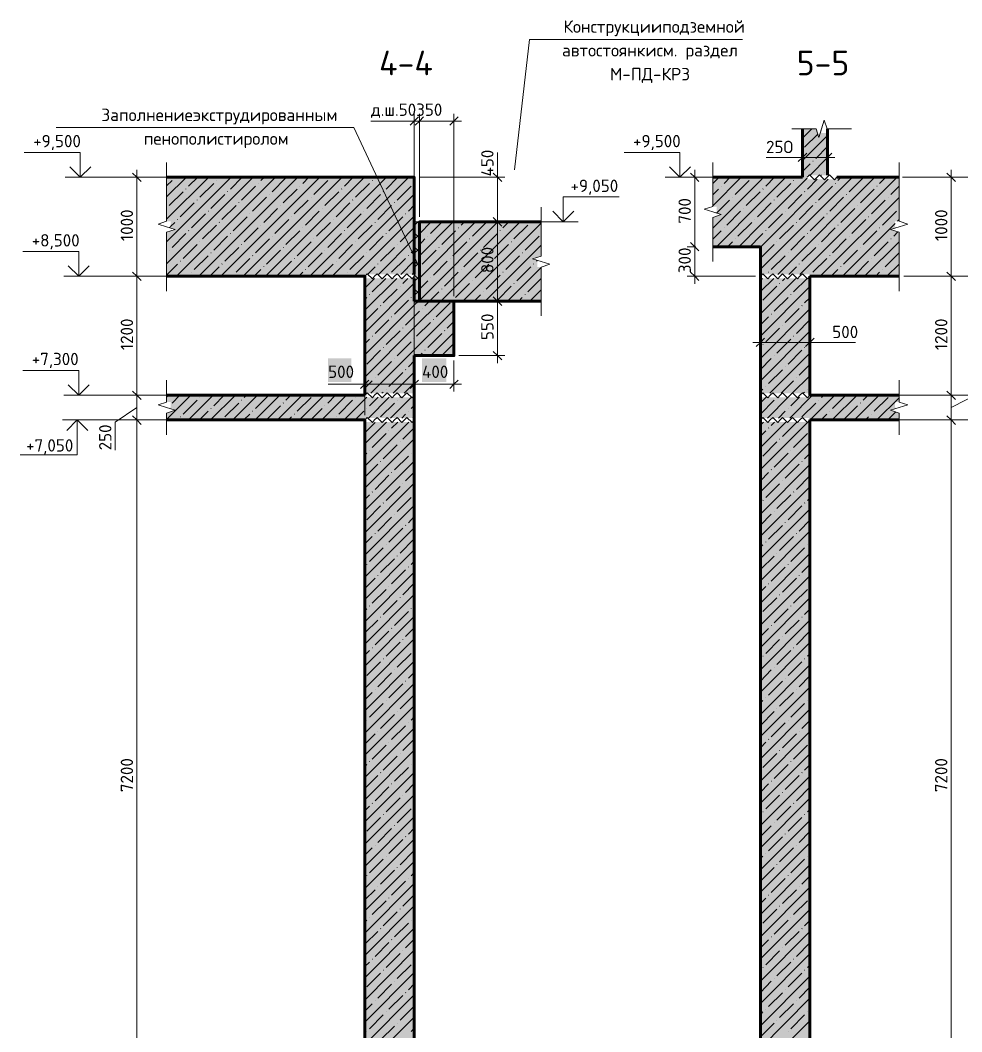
# Model space of a CAD drawing. Header units: millimetres. Extents: x -7003 to 53088, y -45042 to 39047.
# Drawn here: x 12833 to 31836, y -25568 to -5151 of the extents above; entities that cross this region are included whole.
import ezdxf

# ---------------------------------------------------------------- set-up
doc = ezdxf.new("R2010")
doc.units = ezdxf.units.MM
doc.styles.add('PDF ISOCPEUR', font='isocpeur.ttf')

msp = doc.modelspace()

# ---------------------------------------------------------------- hatches: boundary and pattern name
at = {"true_color": 0xffffff, "transparency": 33554559}
for points in [[(29119, -7345), (29119, -7425), (29005, -7425), (29005, -7358), (29001, -7358), (28980, -7421), (28975, -7438), (28950, -7514), (28950, -7502), (28946, -7502), (28946, -7489), (28942, -7489), (28942, -7476), (28937, -7476), (28937, -7463), (28933, -7463), (28933, -7451), (28929, -7451), (28929, -7438), (28925, -7438), (28925, -7421), (28920, -7421), (28920, -7408), (28916, -7408), (28916, -7396), (28912, -7396), (28912, -7383), (28908, -7383), (28908, -7370), (28904, -7370), (28904, -7358), (28899, -7358), (28899, -7345), (28620, -7345), (28620, -8323), (28713, -8323), (28713, -8280), (29128, -8280), (29128, -7345)], [(15803, -9423), (15786, -9427), (15786, -10321), (19786, -10321), (19786, -10282), (20785, -10282), (20785, -8323), (15786, -8323), (15786, -9212), (15867, -9212), (15867, -9322), (15803, -9322), (15867, -9343), (15884, -9347), (15960, -9372), (15884, -9398), (15867, -9402)], [(26825, -9123), (26808, -9127), (26808, -9724), (27769, -9724), (27769, -8323), (26808, -8323), (26808, -8911), (26889, -8911), (26889, -9021), (26825, -9021), (26889, -9042), (26906, -9047), (26982, -9072), (26906, -9097), (26889, -9102)], [(30491, -9212), (30571, -9212), (30571, -8323), (29314, -8323), (29314, -8361), (28713, -8361), (28713, -8323), (27769, -8323), (27769, -10282), (28768, -10282), (28768, -10321), (30571, -10321), (30571, -9427), (30495, -9402), (30478, -9398), (30415, -9377), (30398, -9372), (30415, -9368), (30478, -9347), (30495, -9343), (30559, -9322), (30491, -9322)], [(23346, -10134), (23270, -10134), (23270, -10020), (23346, -10016), (23270, -9990), (23253, -9986), (23189, -9965), (23172, -9961), (23189, -9957), (23202, -9952), (23219, -9948), (23232, -9944), (23249, -9940), (23274, -9931), (23291, -9927), (23304, -9923), (23321, -9918), (23333, -9914), (23346, -9914), (23346, -9224), (20887, -9224), (20887, -10820), (23346, -10820)], [(15803, -13072), (15786, -13076), (15786, -13220), (19786, -13220), (19786, -13182), (20785, -13182), (20785, -12763), (19786, -12763), (19786, -12721), (15786, -12721), (15786, -12860), (15867, -12860), (15867, -12970), (15803, -12970), (15867, -12991), (15884, -12996), (15960, -13021), (15884, -13046), (15867, -13051)], [(30571, -13076), (30495, -13051), (30478, -13046), (30415, -13025), (30398, -13021), (30415, -13017), (30478, -12996), (30495, -12991), (30559, -12970), (30491, -12970), (30491, -12860), (30571, -12860), (30571, -12721), (28768, -12721), (28768, -12763), (27769, -12763), (27769, -13182), (28768, -13182), (28768, -13220), (30571, -13220)]]:
    msp.add_hatch(color=7, dxfattribs=at).paths.add_polyline_path(points)

# ---------------------------------------------------------------- linework, layer by layer
at = {"color": 7, "lineweight": 9}
for points in [[(22810, -8169), (23110, -5540)], [(23110, -5540), (23411, -5540)], [(23411, -5540), (27411, -5540)], [(13561, -7318), (19563, -7318)], [(20846, -10048), (19563, -7318)], [(20786, -7843), (20786, -7343)], [(28406, -7343), (28706, -7343), (28897, -7343)], [(28621, -7534), (28812, -7343)], [(28897, -7343), (28952, -7517)], [(28952, -7517), (29007, -7343)], [(29062, -7170), (29007, -7343)], [(29062, -7170), (29121, -7343), (29307, -7343)], [(29307, -7343), (29608, -7343)], [(28621, -7983), (29129, -7475)], [(28664, -7716), (28930, -7449)], [(29002, -7377), (29002, -7377)], [(28888, -7940), (29129, -7699)], [(14043, -7822), (12913, -7822)], [(13832, -8110), (14043, -8321), (14043, -7822)], [(20786, -10019), (20786, -7843)], [(26149, -7822), (25019, -7822)], [(25938, -8110), (26149, -8321), (26149, -7822)], [(28774, -8279), (29129, -7923)], [(14043, -8321), (14255, -8110)], [(15787, -8321), (15787, -8021)], [(26149, -8321), (26361, -8110)], [(26810, -8321), (26810, -8021)], [(28621, -8207), (28778, -8050)], [(28833, -7995), (28837, -7995)], [(29112, -8165), (29129, -8148)], [(30573, -8321), (30573, -8021)], [(14344, -8321), (13743, -8321)], [(17650, -8321), (14043, -8321)], [(15614, -9265), (15787, -9210), (15787, -8321)], [(15787, -8719), (16189, -8321)], [(15787, -9168), (16638, -8321)], [(15787, -9621), (17087, -8321)], [(15787, -10069), (17535, -8321)], [(15952, -8334), (15952, -8330)], [(15986, -10319), (17984, -8321)], [(16232, -8499), (16414, -8321)], [(16435, -10319), (18433, -8321)], [(16850, -8334), (16862, -8321)], [(16884, -10319), (18881, -8321)], [(17074, -8558), (17311, -8321)], [(17332, -10319), (19330, -8321)], [(17650, -8321), (17650, -8321)], [(17692, -8389), (17760, -8321)], [(17781, -10319), (19779, -8321)], [(17916, -8613), (18196, -8334)], [(18230, -10319), (20227, -8321)], [(18534, -8444), (18657, -8321)], [(18678, -10319), (20676, -8321)], [(19093, -8334), (19097, -8330)], [(19377, -8499), (19555, -8321)], [(19995, -8334), (20003, -8321)], [(20219, -8558), (20452, -8321)], [(26450, -8321), (25849, -8321)], [(27567, -8321), (26149, -8321)], [(26636, -8965), (26810, -8910), (26810, -8321)], [(26810, -8448), (26937, -8321)], [(26810, -8897), (27385, -8321)], [(27038, -8444), (27161, -8321)], [(27567, -8321), (27567, -8321)], [(27597, -8334), (27601, -8330)], [(27771, -8385), (27834, -8321)], [(27771, -8833), (28283, -8321)], [(27771, -10179), (29633, -8321)], [(27771, -9282), (28714, -8338)], [(27771, -9731), (29142, -8359)], [(27881, -8499), (28058, -8321)], [(28122, -10281), (30082, -8321)], [(28499, -8334), (28507, -8321)], [(28571, -10281), (30530, -8321)], [(28715, -8321), (28765, -8270)], [(28723, -8558), (28918, -8359)], [(28964, -8270), (28918, -8321), (28867, -8372), (28765, -8270)], [(29167, -8270), (29117, -8321), (29066, -8372), (28964, -8270)], [(28998, -8279), (29002, -8275)], [(29057, -8220), (29062, -8220)], [(29316, -8321), (29265, -8372), (29167, -8270)], [(29337, -8389), (29404, -8321)], [(29561, -8613), (29845, -8334)], [(30179, -8444), (30306, -8321)], [(30573, -9320), (30746, -9265), (30573, -9210), (30573, -8321)], [(30640, -8321), (32897, -8321)], [(30640, -8321), (30640, -8321)], [(15787, -8495), (15897, -8389)], [(16177, -8558), (16177, -8554)], [(16456, -8723), (16740, -8444)], [(16795, -8389), (16795, -8385)], [(17298, -8783), (17578, -8499)], [(17637, -8444), (17637, -8444)], [(18141, -8838), (18420, -8558)], [(18479, -8499), (18479, -8499)], [(18759, -8668), (19038, -8389)], [(19317, -8558), (19322, -8554)], [(19601, -8723), (19880, -8444)], [(19935, -8389), (19940, -8385)], [(20443, -8783), (20723, -8499)], [(20778, -8444), (20782, -8444)], [(26810, -9346), (27771, -8385)], [(26810, -8673), (26924, -8558)], [(26983, -8499), (26983, -8499)], [(27263, -8668), (27542, -8389)], [(27821, -8558), (27826, -8554)], [(28105, -8723), (28384, -8444)], [(28439, -8389), (28444, -8385)], [(28947, -8783), (29227, -8499)], [(29282, -8444), (29286, -8444)], [(29790, -8838), (30069, -8558)], [(30124, -8499), (30128, -8499)], [(30403, -8668), (30573, -8503)], [(15838, -8893), (16122, -8613)], [(16401, -8783), (16405, -8778)], [(16680, -8952), (16964, -8668)], [(17019, -8613), (17019, -8609)], [(17523, -9007), (17802, -8723)], [(17861, -8668), (17861, -8668)], [(18704, -8723), (18704, -8723)], [(18983, -8893), (19262, -8613)], [(19127, -10319), (20786, -8660)], [(19542, -8783), (19546, -8778)], [(19825, -8952), (20105, -8668)], [(20160, -8613), (20164, -8609)], [(23792, -8719), (24922, -8719)], [(24003, -9007), (23792, -9223), (23792, -8719)], [(27208, -8723), (27208, -8723)], [(27487, -8893), (27766, -8613)], [(28050, -8783), (28050, -8778)], [(28329, -8952), (28609, -8668)], [(28664, -8613), (28668, -8609)], [(28977, -10319), (30573, -8728)], [(29172, -9007), (29451, -8723)], [(29506, -8668), (29510, -8668)], [(30348, -8723), (30353, -8723)], [(16062, -9117), (16346, -8838)], [(16905, -9176), (17188, -8893)], [(17243, -8838), (17243, -8833)], [(17747, -9231), (18026, -8952)], [(18086, -8893), (18086, -8893)], [(18365, -9062), (18644, -8783)], [(18928, -8952), (18928, -8948)], [(19207, -9117), (19487, -8838)], [(20050, -9176), (20329, -8893)], [(20384, -8838), (20388, -8833)], [(20668, -9007), (20786, -8884)], [(26636, -8965), (26810, -9020)], [(26886, -9045), (27148, -8783)], [(26886, -9722), (27771, -8833)], [(27432, -8952), (27432, -8948)], [(27771, -9058), (27991, -8838)], [(28554, -9176), (28833, -8893)], [(28888, -8838), (28892, -8833)], [(29396, -9231), (29675, -8952)], [(29730, -8893), (29735, -8893)], [(30014, -9062), (30293, -8783)], [(16007, -9176), (16012, -9172)], [(16287, -9341), (16570, -9062)], [(16625, -9007), (16630, -9003)], [(17129, -9401), (17413, -9117)], [(17468, -9062), (17468, -9058)], [(17971, -9456), (18251, -9176)], [(18310, -9117), (18310, -9117)], [(18589, -9286), (18869, -9007)], [(19152, -9176), (19152, -9172)], [(19432, -9341), (19711, -9062)], [(19576, -10319), (20786, -9109)], [(19766, -9007), (19770, -9003)], [(20274, -9401), (20553, -9117)], [(20608, -9062), (20613, -9058)], [(23792, -9223), (23580, -9007)], [(26983, -9075), (26810, -9020)], [(26810, -9130), (26983, -9075)], [(26810, -10019), (26810, -9722), (26810, -9130)], [(27093, -9286), (27373, -9007)], [(27656, -9176), (27656, -9172)], [(27711, -9117), (27771, -9058)], [(27936, -9341), (28215, -9062)], [(28274, -9007), (28274, -9003)], [(28778, -9401), (29057, -9117)], [(29112, -9062), (29117, -9058)], [(29620, -9456), (29900, -9176)], [(29955, -9117), (29959, -9117)], [(30238, -9286), (30518, -9007)], [(30539, -9210), (30573, -9176)], [(15614, -9265), (15787, -9320)], [(15961, -9375), (15787, -9320)], [(15787, -9430), (15961, -9375)], [(15842, -9337), (15863, -9320)], [(15868, -9316), (15952, -9231)], [(16511, -9566), (16795, -9286)], [(16850, -9231), (16854, -9227)], [(17353, -9625), (17637, -9341)], [(17692, -9286), (17692, -9286)], [(18534, -9341), (18534, -9341)], [(18814, -9511), (19093, -9231)], [(19656, -9566), (19935, -9286)], [(19995, -9231), (19995, -9227)], [(20498, -9625), (20778, -9341)], [(20786, -9295), (20858, -9223)], [(20888, -9261), (20850, -9223)], [(21595, -9223), (23792, -9223)], [(21595, -9223), (21595, -9223)], [(23491, -9223), (24092, -9223)], [(27038, -9341), (27038, -9341)], [(27318, -9511), (27597, -9231)], [(27335, -9722), (27771, -9282)], [(28160, -9566), (28439, -9286)], [(28499, -9231), (28499, -9227)], [(29002, -9625), (29282, -9341)], [(29337, -9286), (29341, -9286)], [(29426, -10319), (30492, -9257)], [(30179, -9341), (30183, -9341)], [(30573, -9430), (30399, -9375), (30573, -9320)], [(15787, -10620), (15787, -10319), (15787, -9430)], [(15897, -9735), (16177, -9456)], [(16232, -9401), (16236, -9396)], [(16740, -9790), (17019, -9511)], [(17074, -9456), (17078, -9451)], [(17578, -9849), (17861, -9566)], [(17916, -9511), (17921, -9511)], [(18196, -9680), (18479, -9401)], [(18759, -9566), (18759, -9566)], [(19038, -9735), (19317, -9456)], [(19377, -9401), (19377, -9396)], [(19880, -9790), (20160, -9511)], [(20067, -10281), (20786, -9557)], [(20219, -9456), (20219, -9451)], [(20888, -9540), (20786, -9443)], [(20786, -9574), (20888, -9477)], [(26810, -9570), (26983, -9401)], [(27263, -9566), (27263, -9566)], [(27559, -9722), (27771, -9506)], [(27771, -9506), (27821, -9456)], [(27881, -9401), (27881, -9396)], [(28384, -9790), (28664, -9511)], [(28723, -9456), (28723, -9451)], [(29227, -9849), (29506, -9566)], [(29561, -9511), (29565, -9511)], [(29845, -9680), (30124, -9401)], [(30403, -9566), (30408, -9566)], [(30463, -9511), (30547, -9422)], [(30573, -10620), (30573, -10319), (30573, -9430)], [(15838, -9790), (15842, -9790)], [(16122, -9959), (16401, -9680)], [(16456, -9625), (16460, -9621)], [(16964, -10014), (17243, -9735)], [(17298, -9680), (17303, -9676)], [(17802, -10074), (18086, -9790)], [(18141, -9735), (18145, -9735)], [(18420, -9904), (18704, -9625)], [(18983, -9790), (18983, -9790)], [(19262, -9959), (19542, -9680)], [(19601, -9625), (19601, -9621)], [(20105, -10014), (20384, -9735)], [(20443, -9680), (20443, -9676)], [(20723, -9849), (20786, -9782)], [(20888, -9824), (20786, -9727)], [(20786, -9858), (20888, -9760)], [(27110, -9722), (27208, -9625)], [(27771, -9955), (28050, -9680)], [(28105, -9625), (28105, -9621)], [(28609, -10014), (28888, -9735)], [(28947, -9680), (28947, -9676)], [(29451, -10074), (29730, -9790)], [(29790, -9735), (29790, -9735)], [(29874, -10319), (30573, -9625)], [(30069, -9904), (30348, -9625)], [(14014, -9820), (12884, -9820)], [(13802, -10108), (14014, -10319), (14014, -9820)], [(16346, -10184), (16625, -9904)], [(16680, -9849), (16685, -9845)], [(17188, -10239), (17468, -9959)], [(17523, -9904), (17527, -9900)], [(18365, -9959), (18369, -9959)], [(18644, -10129), (18928, -9849)], [(19487, -10184), (19766, -9904)], [(19825, -9849), (19825, -9845)], [(20329, -10239), (20608, -9959)], [(20668, -9904), (20668, -9900)], [(27991, -10184), (28274, -9904)], [(28329, -9849), (28329, -9845)], [(28833, -10239), (29112, -9959)], [(29172, -9904), (29172, -9900)], [(30014, -9959), (30014, -9959)], [(30293, -10129), (30573, -9849)], [(14014, -10319), (14225, -10108)], [(15787, -10294), (16007, -10074)], [(16062, -10014), (16067, -10014)], [(16659, -10319), (16850, -10129)], [(16905, -10074), (16909, -10069)], [(17557, -10319), (17692, -10184)], [(17747, -10129), (17751, -10124)], [(18026, -10298), (18310, -10014)], [(18589, -10184), (18594, -10184)], [(18903, -10319), (19152, -10074)], [(19207, -10014), (19207, -10014)], [(19842, -10281), (19995, -10129)], [(20050, -10074), (20050, -10069)], [(20515, -10281), (20786, -10006)], [(20888, -10108), (20786, -10006)], [(20786, -10141), (20888, -10040)], [(28346, -10281), (28499, -10129)], [(28554, -10074), (28554, -10069)], [(29201, -10319), (29337, -10184)], [(29396, -10129), (29396, -10124)], [(29675, -10298), (29955, -10014)], [(30238, -10184), (30238, -10184)], [(30323, -10319), (30573, -10074)], [(14314, -10319), (13713, -10319)], [(17328, -10319), (14014, -10319)], [(16211, -10319), (16232, -10298)], [(16287, -10239), (16291, -10239)], [(17129, -10298), (17133, -10294)], [(17328, -10319), (17328, -10319)], [(18454, -10319), (18534, -10239)], [(19351, -10319), (19377, -10298)], [(19432, -10239), (19432, -10239)], [(19787, -10319), (19838, -10273)], [(19787, -10556), (19986, -10362)], [(19787, -11005), (20435, -10362)], [(20037, -10273), (19986, -10319), (19940, -10370), (19838, -10273)], [(19935, -10632), (20211, -10362)], [(20236, -10273), (20189, -10319), (20139, -10370), (20037, -10273)], [(20439, -10273), (20388, -10319), (20338, -10370), (20236, -10273)], [(20638, -10273), (20587, -10319), (20537, -10370), (20439, -10273)], [(20553, -10467), (20659, -10362)], [(20786, -10319), (20740, -10370), (20638, -10273)], [(20740, -10281), (20786, -10230)], [(20786, -10323), (20786, -10268)], [(20888, -10391), (20786, -10290)], [(20786, -10425), (20888, -10323)], [(27771, -10319), (27821, -10273), (27923, -10370)], [(27771, -10404), (27817, -10362)], [(27771, -10628), (28041, -10362)], [(27771, -11077), (28490, -10362)], [(27923, -10370), (27970, -10319), (28020, -10273), (28122, -10370)], [(27936, -10239), (27940, -10239)], [(28122, -10370), (28173, -10319), (28219, -10273), (28321, -10370)], [(28215, -10408), (28266, -10362)], [(28321, -10370), (28372, -10319), (28422, -10273), (28520, -10370)], [(28439, -10632), (28715, -10362)], [(28520, -10370), (28571, -10319), (28621, -10273), (28723, -10370)], [(28770, -10319), (28723, -10370)], [(28778, -10298), (28778, -10294)], [(30099, -10319), (30179, -10239)], [(30552, -10319), (30573, -10298)], [(30670, -10319), (32863, -10319)], [(30670, -10319), (30670, -10319)], [(19787, -11458), (20786, -10455)], [(20160, -10857), (20443, -10577)], [(20498, -10522), (20498, -10518)], [(20888, -10675), (20786, -10573)], [(20786, -12571), (20786, -10573)], [(20786, -10709), (20888, -10607)], [(27771, -11526), (28769, -10527)], [(27821, -10802), (28105, -10522)], [(28160, -10467), (28164, -10463)], [(19787, -10781), (19825, -10747)], [(19880, -10692), (19885, -10687)], [(20384, -11081), (20668, -10802)], [(20723, -10747), (20723, -10742)], [(20778, -10692), (20786, -10679)], [(20786, -10903), (20871, -10819)], [(20786, -11352), (21320, -10819)], [(21002, -10916), (21095, -10819)], [(27771, -11208), (27771, -10709)], [(28050, -11026), (28329, -10747)], [(28384, -10692), (28389, -10687)], [(28664, -10857), (28770, -10751)], [(19787, -11907), (20786, -10903)], [(19787, -11229), (20050, -10971)], [(20105, -10916), (20109, -10912)], [(20786, -11805), (21586, -11005)], [(20947, -10971), (20947, -10967)], [(21227, -11140), (21510, -10857)], [(27771, -11978), (28769, -10975)], [(28274, -11250), (28554, -10971)], [(28609, -10916), (28613, -10912)], [(19995, -11475), (20274, -11195)], [(20329, -11140), (20333, -11136)], [(20608, -11305), (20786, -11128)], [(20786, -11128), (20892, -11026)], [(21171, -11195), (21176, -11191)], [(21451, -11365), (21586, -11229)], [(27771, -11301), (27936, -11140)], [(27771, -12804), (27771, -11208)], [(27991, -11081), (27995, -11081)], [(28499, -11475), (28770, -11200)], [(19787, -12355), (20786, -11352)], [(20219, -11699), (20498, -11420)], [(20553, -11365), (20558, -11360)], [(20833, -11530), (21116, -11250)], [(21396, -11420), (21400, -11415)], [(27771, -12427), (28769, -11424)], [(27881, -11644), (28160, -11365)], [(28215, -11305), (28219, -11305)], [(19787, -11682), (19880, -11589)], [(19935, -11530), (19940, -11530)], [(20778, -11589), (20782, -11585)], [(21057, -11754), (21341, -11475)], [(21121, -11919), (21586, -11454)], [(28105, -11868), (28384, -11589)], [(28439, -11530), (28444, -11530)], [(19825, -12093), (20105, -11813)], [(19910, -12681), (20786, -11805)], [(20160, -11754), (20164, -11754)], [(20443, -11923), (20723, -11644)], [(21002, -11813), (21006, -11809)], [(21345, -11919), (21565, -11699)], [(27821, -11699), (27826, -11699)], [(28329, -12093), (28609, -11813)], [(28664, -11754), (28668, -11754)], [(28723, -11699), (28770, -11648)], [(20050, -12317), (20329, -12038)], [(20384, -11978), (20388, -11978)], [(20668, -12148), (20786, -12029)], [(20896, -11919), (20947, -11868)], [(21569, -11919), (21586, -11902)], [(27771, -12203), (27991, -11978)], [(27965, -12681), (28769, -11873)], [(28050, -11923), (28050, -11923)], [(14014, -12220), (12884, -12220)], [(13802, -12508), (14014, -12719), (14014, -12220)], [(20608, -12207), (20613, -12203)], [(27936, -12486), (28215, -12207)], [(28274, -12148), (28274, -12148)], [(28554, -12317), (28770, -12097)], [(15787, -12719), (15787, -12419)], [(19787, -12580), (19935, -12431)], [(19995, -12372), (19995, -12372)], [(20274, -12541), (20553, -12262)], [(20359, -12681), (20786, -12254)], [(28190, -12681), (28439, -12431)], [(28414, -12681), (28770, -12326)], [(28499, -12372), (28499, -12372)], [(30573, -12719), (30573, -12419)], [(14014, -12719), (14225, -12508)], [(20134, -12681), (20160, -12656)], [(20219, -12596), (20219, -12596)], [(20583, -12681), (20778, -12486)], [(27771, -12651), (27821, -12596)], [(27881, -12541), (27881, -12541)], [(28638, -12681), (28664, -12656)], [(28723, -12596), (28723, -12596)], [(14314, -12719), (13713, -12719)], [(17480, -12719), (14014, -12719)], [(15614, -12914), (15787, -12859), (15787, -12719)], [(15787, -12762), (15830, -12719)], [(15787, -13210), (16278, -12719)], [(15897, -12880), (16054, -12719)], [(16122, -13104), (16401, -12821)], [(16227, -13219), (16727, -12719)], [(16456, -12766), (16460, -12766)], [(16676, -13219), (17176, -12719)], [(16740, -12935), (16951, -12719)], [(17125, -13219), (17624, -12719)], [(17298, -12821), (17303, -12821)], [(17353, -12766), (17400, -12719)], [(17480, -12719), (17480, -12719)], [(17574, -13219), (18073, -12719)], [(17578, -12990), (17849, -12719)], [(18022, -13219), (18522, -12719)], [(18196, -12821), (18297, -12719)], [(18420, -13045), (18704, -12766)], [(18471, -13219), (18970, -12719)], [(18920, -13219), (19419, -12719)], [(19038, -12880), (19195, -12719)], [(19262, -13104), (19542, -12821)], [(19368, -13219), (19830, -12762)], [(19601, -12766), (19601, -12766)], [(19787, -12719), (19838, -12673)], [(20037, -12673), (19986, -12719), (19940, -12770), (19838, -12673)], [(19859, -13181), (20278, -12762)], [(19880, -12935), (20054, -12762)], [(20236, -12673), (20189, -12719), (20139, -12770), (20037, -12673)], [(20439, -12673), (20388, -12719), (20338, -12770), (20236, -12673)], [(20308, -13181), (20727, -12762)], [(20638, -12673), (20587, -12719), (20537, -12770), (20439, -12673)], [(20443, -12821), (20443, -12821)], [(20498, -12766), (20503, -12762)], [(20786, -12719), (20740, -12770), (20638, -12673)], [(20786, -12876), (20786, -12821)], [(27771, -12719), (27821, -12673), (27923, -12770)], [(27771, -12876), (27885, -12762)], [(27771, -13100), (28050, -12821)], [(27914, -13181), (28334, -12762)], [(27923, -12770), (27970, -12719), (28020, -12673), (28122, -12770)], [(28105, -12766), (28105, -12766)], [(28122, -12770), (28173, -12719), (28219, -12673), (28321, -12770)], [(28321, -12770), (28372, -12719), (28422, -12673), (28520, -12770)], [(28363, -13181), (28825, -12719)], [(28384, -12935), (28558, -12762)], [(28520, -12770), (28571, -12719), (28621, -12673), (28723, -12770)], [(28770, -12719), (28723, -12770)], [(28774, -13219), (29273, -12719)], [(28947, -12821), (28947, -12821)], [(29002, -12766), (29049, -12719)], [(29222, -13219), (29722, -12719)], [(29227, -12990), (29498, -12719)], [(29671, -13219), (30171, -12719)], [(29845, -12821), (29946, -12719)], [(30069, -13045), (30348, -12766)], [(30120, -13219), (30573, -12770)], [(30306, -12719), (32837, -12719)], [(30306, -12719), (30306, -12719)], [(30573, -12969), (30746, -12914), (30573, -12859), (30573, -12719)], [(15614, -12914), (15787, -12969)], [(15961, -13024), (15787, -12969)], [(15787, -13079), (15961, -13024)], [(16452, -13219), (16625, -13045)], [(16680, -12990), (16685, -12990)], [(16964, -13159), (17243, -12880)], [(17523, -13045), (17527, -13045)], [(17802, -13214), (18086, -12935)], [(18141, -12880), (18145, -12876)], [(18695, -13219), (18928, -12990)], [(18983, -12935), (18983, -12931)], [(19593, -13219), (19766, -13045)], [(19825, -12990), (19825, -12990)], [(20105, -13159), (20384, -12880)], [(20668, -13045), (20668, -13045)], [(20723, -12990), (20786, -12927)], [(27771, -13104), (27771, -13054)], [(28139, -13181), (28274, -13045)], [(28329, -12990), (28329, -12990)], [(28609, -13159), (28888, -12880)], [(29172, -13045), (29172, -13045)], [(29451, -13214), (29730, -12935)], [(29790, -12880), (29790, -12876)], [(30344, -13219), (30505, -13058)], [(30573, -13079), (30399, -13024), (30573, -12969)], [(14285, -13219), (13684, -13219)], [(13772, -13435), (13984, -13219), (13984, -13921)], [(13984, -13219), (14196, -13435)], [(17438, -13219), (13984, -13219)], [(15787, -13519), (15787, -13219), (15787, -13079)], [(16003, -13219), (16007, -13214)], [(16062, -13159), (16067, -13155)], [(16905, -13214), (16909, -13214)], [(17349, -13219), (17468, -13104)], [(17438, -13219), (17438, -13219)], [(18247, -13219), (18310, -13159)], [(18365, -13104), (18369, -13100)], [(19144, -13219), (19152, -13214)], [(19207, -13159), (19207, -13155)], [(19787, -13219), (19838, -13172)], [(19787, -13701), (20228, -13261)], [(19787, -14150), (20676, -13261)], [(19787, -13477), (19995, -13270)], [(20037, -13172), (19986, -13219), (19940, -13269), (19838, -13172)], [(20236, -13172), (20189, -13219), (20139, -13269), (20037, -13172)], [(20439, -13172), (20388, -13219), (20338, -13269), (20236, -13172)], [(20329, -13384), (20452, -13261)], [(20638, -13172), (20587, -13219), (20537, -13269), (20439, -13172)], [(20532, -13181), (20608, -13104)], [(20786, -13219), (20740, -13269), (20638, -13172)], [(20757, -13181), (20786, -13151)], [(20786, -15124), (20786, -13126)], [(27771, -13219), (27821, -13172), (27923, -13269)], [(27771, -13325), (27834, -13261)], [(27771, -13773), (28283, -13261)], [(27771, -14222), (28731, -13261)], [(27923, -13269), (27970, -13219), (28020, -13172), (28122, -13269)], [(27991, -13329), (28058, -13261)], [(28122, -13269), (28173, -13219), (28219, -13172), (28321, -13269)], [(28215, -13553), (28499, -13270)], [(28321, -13269), (28372, -13219), (28422, -13172), (28520, -13269)], [(28520, -13269), (28571, -13219), (28621, -13172), (28723, -13269)], [(28770, -13219), (28723, -13269)], [(28998, -13219), (29112, -13104)], [(29895, -13219), (29955, -13159)], [(30014, -13104), (30014, -13100)], [(30306, -13219), (32833, -13219)], [(30306, -13219), (30306, -13219)], [(30569, -13219), (30573, -13219), (30573, -13079)], [(30573, -13219), (30573, -13519)], [(20274, -13439), (20274, -13439)], [(20553, -13608), (20786, -13375)], [(27771, -15356), (27771, -13354)], [(27771, -13549), (27881, -13439)], [(27936, -13384), (27940, -13380)], [(19787, -14599), (20786, -13600)], [(19935, -13777), (20219, -13494)], [(20498, -13663), (20498, -13663)], [(27771, -14671), (28769, -13672)], [(27821, -13947), (28105, -13663)], [(28160, -13608), (28164, -13604)], [(28439, -13777), (28723, -13494)], [(19880, -13832), (19885, -13828)], [(20160, -14002), (20443, -13722)], [(20778, -13832), (20786, -13824)], [(28384, -13832), (28389, -13828)], [(13984, -13921), (12833, -13921)], [(19787, -13926), (19825, -13888)], [(19787, -15047), (20786, -14048)], [(20105, -14057), (20109, -14057)], [(20384, -14226), (20668, -13947)], [(20723, -13888), (20723, -13888)], [(28050, -14171), (28329, -13888)], [(28609, -14057), (28613, -14057)], [(28664, -14002), (28770, -13896)], [(19787, -14374), (20050, -14112)], [(20329, -14281), (20333, -14281)], [(20608, -14450), (20786, -14273)], [(27771, -15119), (28769, -14120)], [(27771, -14446), (27936, -14281)], [(27991, -14226), (27995, -14222)], [(28274, -14395), (28554, -14112)], [(19995, -14620), (20274, -14336)], [(28215, -14450), (28219, -14446)], [(28499, -14620), (28770, -14345)], [(19787, -15496), (20786, -14497)], [(19935, -14675), (19940, -14671)], [(20219, -14844), (20498, -14561)], [(20553, -14506), (20558, -14506)], [(27771, -15568), (28769, -14569)], [(27881, -14785), (28160, -14506)], [(28439, -14675), (28444, -14671)], [(19787, -14823), (19880, -14730)], [(20160, -14899), (20164, -14895)], [(20443, -15068), (20723, -14785)], [(20778, -14730), (20782, -14730)], [(27821, -14844), (27826, -14840)], [(28105, -15009), (28384, -14730)], [(28664, -14899), (28668, -14895)], [(28723, -14844), (28770, -14793)], [(19787, -15945), (20786, -14946)], [(19825, -15238), (20105, -14954)], [(27771, -16017), (28769, -15018)], [(28050, -15068), (28050, -15064)], [(28329, -15238), (28609, -14954)], [(20050, -15462), (20329, -15179)], [(20384, -15124), (20388, -15119)], [(20668, -15293), (20786, -15170)], [(27771, -15344), (27991, -15124)], [(28274, -15293), (28274, -15289)], [(28554, -15462), (28770, -15242)], [(19787, -16393), (20786, -15394)], [(19995, -15517), (19995, -15513)], [(20274, -15686), (20553, -15403)], [(20608, -15348), (20613, -15344)], [(20786, -15428), (20786, -15373)], [(27771, -16465), (28769, -15466)], [(27936, -15627), (28215, -15348)], [(28499, -15517), (28499, -15513)], [(19787, -15720), (19935, -15572)], [(20498, -15911), (20778, -15627)], [(20786, -17676), (20786, -15678)], [(27771, -15657), (27771, -15606)], [(27881, -15686), (27881, -15682)], [(28160, -15852), (28439, -15572)], [(19787, -16842), (20786, -15843)], [(19880, -16076), (20160, -15797)], [(20219, -15742), (20219, -15737)], [(27771, -15792), (27821, -15742)], [(27771, -17909), (27771, -15907)], [(27771, -16914), (28769, -15915)], [(28105, -15911), (28105, -15907)], [(28384, -16076), (28664, -15797)], [(28723, -15742), (28723, -15737)], [(20105, -16300), (20384, -16021)], [(20443, -15966), (20443, -15962)], [(20723, -16135), (20786, -16067)], [(27771, -16241), (28050, -15966)], [(19787, -17291), (20786, -16292)], [(19825, -16135), (19825, -16131)], [(20329, -16525), (20608, -16245)], [(20668, -16190), (20668, -16186)], [(27991, -16470), (28274, -16190)], [(28329, -16135), (28329, -16131)], [(28609, -16300), (28770, -16139)], [(19787, -16618), (19995, -16415)], [(20050, -16360), (20050, -16355)], [(20553, -16749), (20786, -16516)], [(27771, -17363), (28769, -16364)], [(27936, -16525), (27940, -16525)], [(28215, -16694), (28499, -16415)], [(28554, -16360), (28554, -16355)], [(19787, -17744), (20786, -16741)], [(19935, -16918), (20219, -16639)], [(20274, -16584), (20274, -16580)], [(27771, -16690), (27881, -16584)], [(28439, -16918), (28723, -16639)], [(20160, -17143), (20443, -16863)], [(20498, -16808), (20498, -16804)], [(27771, -17811), (28769, -16812)], [(27821, -17088), (28105, -16808)], [(28160, -16749), (28164, -16749)], [(19787, -17066), (19825, -17033)], [(19880, -16978), (19885, -16973)], [(20384, -17367), (20668, -17088)], [(20723, -17033), (20723, -17028)], [(20778, -16978), (20786, -16965)], [(28050, -17312), (28329, -17033)], [(28384, -16978), (28389, -16973)], [(28664, -17143), (28770, -17037)], [(19787, -18192), (20786, -17189)], [(19787, -17515), (20050, -17257)], [(20105, -17202), (20109, -17198)], [(27771, -18264), (28769, -17261)], [(28274, -17536), (28554, -17257)], [(28609, -17202), (28613, -17198)], [(19995, -17761), (20274, -17481)], [(20329, -17426), (20333, -17422)], [(20608, -17591), (20786, -17414)], [(27771, -17587), (27936, -17426)], [(27991, -17367), (27995, -17367)], [(28499, -17761), (28770, -17485)], [(19787, -18641), (20786, -17638)], [(20219, -17985), (20498, -17706)], [(20553, -17651), (20558, -17646)], [(27771, -18713), (28769, -17710)], [(27881, -17930), (28160, -17651)], [(28215, -17591), (28219, -17591)], [(19787, -17968), (19880, -17875)], [(19935, -17816), (19940, -17816)], [(20443, -18209), (20723, -17930)], [(20778, -17875), (20782, -17871)], [(20786, -17981), (20786, -17926)], [(28105, -18154), (28384, -17875)], [(28439, -17816), (28444, -17816)], [(28723, -17985), (28770, -17934)], [(19787, -19090), (20786, -18087)], [(19825, -18379), (20105, -18099)], [(20160, -18040), (20164, -18040)], [(27771, -18209), (27771, -18158)], [(27771, -19162), (28769, -18159)], [(27821, -17985), (27826, -17985)], [(28329, -18379), (28609, -18099)], [(28664, -18040), (28668, -18040)], [(20050, -18603), (20329, -18324)], [(20384, -18264), (20388, -18264)], [(20668, -18434), (20786, -18315)], [(20786, -20228), (20786, -18231)], [(27771, -18489), (27991, -18264)], [(28050, -18209), (28050, -18209)], [(19787, -19538), (20786, -18539)], [(20274, -18827), (20553, -18548)], [(20608, -18493), (20613, -18489)], [(27771, -20461), (27771, -18459)], [(27936, -18772), (28215, -18493)], [(28274, -18434), (28274, -18434)], [(28554, -18603), (28770, -18383)], [(19787, -18865), (19935, -18717)], [(19995, -18658), (19995, -18658)], [(20498, -19052), (20778, -18772)], [(27771, -19610), (28769, -18611)], [(28160, -18997), (28439, -18717)], [(28499, -18658), (28499, -18658)], [(19880, -19221), (20160, -18942)], [(20219, -18882), (20219, -18882)], [(27771, -18937), (27821, -18882)], [(27881, -18827), (27881, -18827)], [(28384, -19221), (28664, -18942)], [(28723, -18882), (28723, -18882)], [(19787, -19987), (20786, -18988)], [(20105, -19445), (20384, -19166)], [(20443, -19107), (20443, -19107)], [(27771, -20059), (28769, -19060)], [(27771, -19386), (28050, -19107)], [(28105, -19052), (28105, -19052)], [(19825, -19276), (19825, -19276)], [(20329, -19670), (20608, -19390)], [(20668, -19331), (20668, -19331)], [(20723, -19276), (20786, -19212)], [(27991, -19615), (28274, -19331)], [(28329, -19276), (28329, -19276)], [(28609, -19445), (28770, -19284)], [(19787, -20436), (20786, -19437)], [(19787, -19763), (19995, -19555)], [(20050, -19500), (20050, -19500)], [(27771, -20508), (28769, -19509)], [(28215, -19839), (28499, -19555)], [(28554, -19500), (28554, -19500)], [(19935, -20063), (20219, -19780)], [(20274, -19725), (20274, -19725)], [(20553, -19894), (20786, -19661)], [(27771, -19835), (27881, -19725)], [(27936, -19670), (27940, -19665)], [(28439, -20063), (28723, -19780)], [(19787, -20884), (20786, -19886)], [(20160, -20288), (20443, -20008)], [(20498, -19949), (20498, -19949)], [(27771, -20956), (28769, -19958)], [(27821, -20233), (28105, -19949)], [(28160, -19894), (28164, -19890)], [(19787, -20211), (19825, -20173)], [(19880, -20118), (19885, -20114)], [(20723, -20173), (20723, -20173)], [(20778, -20118), (20786, -20110)], [(28050, -20457), (28329, -20173)], [(28384, -20118), (28389, -20114)], [(28664, -20288), (28770, -20182)], [(19787, -21333), (20786, -20334)], [(19787, -20660), (20050, -20398)], [(20105, -20343), (20109, -20338)], [(20384, -20512), (20668, -20233)], [(27771, -21405), (28769, -20406)], [(28274, -20681), (28554, -20398)], [(28609, -20343), (28613, -20338)], [(20329, -20567), (20333, -20567)], [(20608, -20736), (20786, -20559)], [(20786, -20533), (20786, -20482)], [(27771, -20732), (27936, -20567)], [(27991, -20512), (27995, -20508)], [(19787, -21782), (20786, -20783)], [(19995, -20906), (20274, -20622)], [(20553, -20791), (20558, -20791)], [(20786, -22785), (20786, -20783)], [(27771, -20762), (27771, -20711)], [(27881, -21071), (28160, -20791)], [(28215, -20736), (28219, -20732)], [(28499, -20906), (28770, -20631)], [(19787, -21109), (19880, -21016)], [(19935, -20961), (19940, -20956)], [(20219, -21130), (20498, -20846)], [(20778, -21016), (20782, -21016)], [(27771, -21854), (28769, -20855)], [(27771, -23014), (27771, -21012)], [(28105, -21295), (28384, -21016)], [(28439, -20961), (28444, -20956)], [(19787, -22231), (20786, -21232)], [(20160, -21185), (20164, -21181)], [(20443, -21354), (20723, -21071)], [(27821, -21130), (27826, -21126)], [(28664, -21185), (28668, -21181)], [(28723, -21130), (28770, -21079)], [(19825, -21519), (20105, -21240)], [(20384, -21409), (20388, -21405)], [(27771, -22303), (28769, -21304)], [(27771, -21629), (27991, -21409)], [(28050, -21354), (28050, -21350)], [(28329, -21519), (28609, -21240)], [(20050, -21748), (20329, -21464)], [(20608, -21634), (20613, -21629)], [(20668, -21579), (20786, -21456)], [(27936, -21913), (28215, -21634)], [(28274, -21579), (28274, -21574)], [(28554, -21748), (28770, -21528)], [(19787, -22679), (20786, -21680)], [(19995, -21803), (19995, -21799)], [(20274, -21972), (20553, -21689)], [(27771, -22751), (28769, -21752)], [(28499, -21803), (28499, -21799)], [(19787, -22006), (19935, -21858)], [(20219, -22027), (20219, -22023)], [(20498, -22197), (20778, -21913)], [(27771, -22078), (27821, -22027)], [(27881, -21972), (27881, -21968)], [(28160, -22137), (28439, -21858)], [(28723, -22027), (28723, -22023)], [(19787, -23128), (20786, -22129)], [(19880, -22362), (20160, -22082)], [(20443, -22252), (20443, -22247)], [(27771, -23200), (28769, -22201)], [(27771, -22527), (28050, -22252)], [(28105, -22197), (28105, -22192)], [(28384, -22362), (28664, -22082)], [(19825, -22421), (19825, -22417)], [(20105, -22586), (20384, -22307)], [(20723, -22421), (20786, -22353)], [(28329, -22421), (28329, -22417)], [(28609, -22586), (28770, -22425)], [(19787, -23577), (20786, -22578)], [(20050, -22645), (20050, -22641)], [(20329, -22810), (20608, -22531)], [(20668, -22476), (20668, -22472)], [(27771, -23649), (28769, -22650)], [(27991, -22755), (28274, -22476)], [(28554, -22645), (28554, -22641)], [(19787, -22904), (19995, -22700)], [(20274, -22870), (20274, -22865)], [(20553, -23035), (20786, -22802)], [(27936, -22810), (27940, -22810)], [(28215, -22980), (28499, -22700)], [(19787, -24030), (20786, -23026)], [(19935, -23204), (20219, -22925)], [(20786, -23086), (20786, -23035)], [(27771, -22976), (27881, -22870)], [(28160, -23035), (28164, -23035)], [(28439, -23204), (28723, -22925)], [(19880, -23263), (19885, -23259)], [(20160, -23428), (20443, -23149)], [(20498, -23094), (20498, -23090)], [(20778, -23263), (20786, -23251)], [(27771, -24097), (28769, -23098)], [(27771, -23314), (27771, -23263)], [(27821, -23373), (28105, -23094)], [(28384, -23263), (28389, -23259)], [(19787, -23352), (19825, -23318)], [(19787, -24478), (20786, -23475)], [(20384, -23653), (20668, -23373)], [(20723, -23318), (20723, -23314)], [(20786, -25337), (20786, -23335)], [(28050, -23598), (28329, -23318)], [(28664, -23428), (28770, -23323)], [(19787, -23801), (20050, -23543)], [(20105, -23488), (20109, -23483)], [(27771, -24550), (28769, -23547)], [(27771, -25566), (27771, -23564)], [(27991, -23653), (27995, -23653)], [(28274, -23822), (28554, -23543)], [(28609, -23488), (28613, -23483)], [(19995, -24046), (20274, -23767)], [(20329, -23712), (20333, -23708)], [(20608, -23877), (20786, -23699)], [(27771, -23873), (27936, -23712)], [(28215, -23877), (28219, -23877)], [(28499, -24046), (28770, -23771)], [(19787, -24927), (20786, -23924)], [(20219, -24271), (20498, -23991)], [(20553, -23936), (20558, -23932)], [(27771, -24999), (28769, -23996)], [(27881, -24216), (28160, -23936)], [(19787, -24254), (19880, -24161)], [(19935, -24101), (19940, -24101)], [(20443, -24495), (20723, -24216)], [(20778, -24161), (20782, -24157)], [(27821, -24271), (27826, -24271)], [(28105, -24440), (28384, -24161)], [(28439, -24101), (28444, -24101)], [(28723, -24271), (28770, -24220)], [(19787, -25376), (20786, -24372)], [(19825, -24664), (20105, -24385)], [(20160, -24326), (20164, -24326)], [(27771, -25448), (28769, -24444)], [(28050, -24495), (28050, -24495)], [(28329, -24664), (28609, -24385)], [(28664, -24326), (28668, -24326)], [(20050, -24889), (20329, -24609)], [(20384, -24550), (20388, -24550)], [(20668, -24719), (20786, -24601)], [(27771, -24775), (27991, -24550)], [(28554, -24889), (28770, -24669)], [(19787, -25824), (20786, -24825)], [(20274, -25113), (20553, -24834)], [(20608, -24779), (20613, -24775)], [(27771, -25896), (28769, -24893)], [(27936, -25058), (28215, -24779)], [(28274, -24719), (28274, -24719)], [(19787, -25151), (19935, -25003)], [(19995, -24944), (19995, -24944)], [(20498, -25337), (20778, -25058)], [(27881, -25113), (27881, -25109)], [(28160, -25282), (28439, -25003)], [(28499, -24944), (28499, -24944)], [(19787, -26273), (20786, -25274)], [(19880, -25507), (20160, -25227)], [(20219, -25168), (20219, -25168)], [(27771, -25223), (27821, -25168)], [(28384, -25507), (28664, -25227)], [(28723, -25168), (28723, -25168)], [(20105, -25731), (20384, -25452)], [(20443, -25393), (20443, -25393)], [(20723, -25562), (20786, -25498)], [(27771, -26345), (28769, -25346)], [(27771, -25672), (28050, -25393)], [(28105, -25337), (28105, -25337)], [(19825, -25562), (19825, -25562)], [(28329, -25562), (28329, -25562)]]:
    msp.add_lwpolyline(points, dxfattribs=at)
at = {"color": 7, "lineweight": 30}
for points in [[(20871, -7102), (20786, -7187), (20702, -7271)], [(20973, -7102), (20888, -7187), (20803, -7271)], [(21671, -7102), (21586, -7187), (21502, -7271)], [(28537, -8004), (28621, -7919), (28706, -7834)], [(29045, -8004), (29129, -7919), (29214, -7834)], [(15271, -8406), (15186, -8321), (15102, -8237)], [(22551, -8406), (22463, -8321), (22378, -8237)], [(26530, -8406), (26446, -8321), (26361, -8237)], [(31707, -8406), (31623, -8321), (31538, -8237)], [(22551, -9307), (22463, -9223), (22378, -9134)], [(26530, -9807), (26446, -9722), (26361, -9638)], [(15271, -10404), (15186, -10319), (15102, -10235)], [(26530, -10404), (26446, -10319), (26361, -10235)], [(31707, -10404), (31623, -10319), (31538, -10235)], [(22551, -10908), (22463, -10819), (22378, -10734)], [(27855, -11568), (27771, -11653), (27686, -11737)], [(28854, -11568), (28770, -11653), (28685, -11737)], [(22551, -12004), (22463, -11919), (22378, -11835)], [(19872, -12414), (19787, -12499), (19703, -12584)], [(20871, -12414), (20786, -12499), (20702, -12584)], [(21671, -12414), (21586, -12499), (21502, -12584)], [(15271, -12804), (15186, -12719), (15102, -12635)], [(31707, -12804), (31623, -12719), (31538, -12635)], [(15271, -13308), (15186, -13219), (15102, -13134)], [(31707, -13308), (31623, -13219), (31538, -13134)]]:
    msp.add_lwpolyline(points, dxfattribs=at)
at = {"color": 7, "lineweight": 18}
for points in [[(20786, -8220), (20786, -7187), (20786, -7039)], [(20888, -7039), (20888, -7187), (21739, -7187)], [(21586, -10721), (21586, -7187), (21586, -7039)], [(19910, -7187), (20812, -7187)], [(20638, -7187), (20888, -7187)], [(20812, -7187), (20837, -7187)], [(20888, -7187), (20888, -9121)], [(22463, -7818), (22463, -8406)], [(27885, -7919), (28469, -7919)], [(28469, -7919), (28875, -7919)], [(29277, -7919), (28473, -7919)], [(28621, -7940), (28621, -7919), (28621, -7771)], [(29129, -7940), (29129, -7919), (29129, -7771)], [(15186, -8169), (15186, -10319)], [(15186, -8321), (15334, -8321)], [(15186, -8321), (15186, -8321)], [(20888, -8321), (22463, -8321), (22615, -8321)], [(22463, -8169), (22463, -9223)], [(26467, -8321), (26446, -8321), (26293, -8321)], [(26446, -8169), (26446, -9722)], [(31148, -8321), (31623, -8321), (31771, -8321)], [(31623, -8169), (31623, -10319)], [(22463, -8406), (22463, -8770)], [(22314, -9223), (22463, -9223), (22463, -10819)], [(22463, -9223), (22484, -9223)], [(26293, -9722), (26446, -9722), (26446, -10472)], [(26446, -9722), (26467, -9722)], [(15334, -10319), (15186, -10319), (15186, -12719)], [(15186, -10319), (15186, -10319)], [(27673, -10319), (26446, -10319), (26293, -10319)], [(31623, -10319), (31148, -10319)], [(31771, -10319), (31623, -10319), (31623, -12719)], [(20786, -12499), (20786, -10421)], [(22463, -10819), (21688, -10819)], [(22615, -10819), (22463, -10819), (22463, -12072)], [(27771, -11631), (27771, -11653), (27771, -11805)], [(28770, -11631), (28770, -11653), (28770, -11805)], [(27622, -11653), (28922, -11653)], [(29121, -11653), (28270, -11653)], [(29692, -11653), (29121, -11653)], [(21586, -12021), (21586, -12499), (21586, -12647)], [(21688, -11919), (22463, -11919), (22615, -11919)], [(19787, -13121), (19787, -12499), (19787, -12351)], [(19047, -12499), (19614, -12499)], [(19614, -12499), (20287, -12499)], [(19639, -12499), (20786, -12499)], [(20786, -12647), (20786, -12499), (21739, -12499)], [(15334, -12719), (15186, -12719), (15186, -13219)], [(15186, -12719), (15186, -12719)], [(31623, -12719), (31148, -12719)], [(32228, -12660), (31623, -12969)], [(31771, -12719), (31623, -12719), (31623, -13219)], [(14750, -13265), (15186, -12969)], [(14750, -13832), (14750, -13265)], [(15334, -13219), (15186, -13219), (15186, -27618)], [(15186, -13219), (15186, -13219)], [(31623, -13219), (31148, -13219)], [(31771, -13219), (31623, -13219), (31623, -27771)]]:
    msp.add_lwpolyline(points, dxfattribs=at)
at = {"color": 7, "lineweight": 60}
for points in [[(28621, -7343), (28621, -8321)], [(29129, -8279), (29129, -7343)], [(20786, -10281), (20786, -8321), (15787, -8321)], [(27771, -8321), (26810, -8321)], [(28621, -8321), (27771, -8321)], [(30573, -8321), (29316, -8321)], [(26810, -9722), (27771, -9722)], [(27771, -9722), (27771, -10319)], [(15787, -10319), (19787, -10319)], [(19787, -10319), (19787, -12719)], [(20786, -10819), (20786, -10362)], [(27771, -10319), (27771, -12719)], [(28770, -10319), (30573, -10319)], [(28770, -12719), (28770, -10319)], [(21586, -10819), (20786, -10819)], [(20786, -11919), (21586, -11919), (21586, -10819)], [(20786, -12719), (20786, -11919)], [(19787, -12719), (15787, -12719)], [(20786, -13219), (20786, -12719)], [(27771, -12719), (27771, -13219)], [(30573, -12719), (28770, -12719)], [(15787, -13219), (19787, -13219)], [(19787, -13219), (19787, -27618)], [(20786, -27619), (20786, -13219)], [(27771, -13219), (27771, -27618)], [(28770, -27619), (28770, -13219)], [(28770, -13219), (30573, -13219)]]:
    msp.add_lwpolyline(points, dxfattribs=at)
at = {"color": 9, "lineweight": 9, "true_color": 0xc0c0c0}
for points in [[(23347, -8922), (23347, -9223), (23347, -9913)], [(20888, -9460), (21125, -9223)], [(20888, -9909), (21574, -9223)], [(20888, -10357), (22022, -9223)], [(20888, -10806), (22471, -9223)], [(20892, -9231), (20901, -9223)], [(21116, -9456), (21349, -9223)], [(21320, -10819), (22920, -9223)], [(21675, -9341), (21679, -9341)], [(21734, -9286), (21798, -9223)], [(21768, -10819), (23347, -9244)], [(21959, -9511), (22238, -9231)], [(22573, -9341), (22695, -9223)], [(22797, -9566), (23081, -9286)], [(23136, -9231), (23140, -9227)], [(20888, -9684), (21002, -9566)], [(21057, -9511), (21061, -9511)], [(21341, -9680), (21620, -9401)], [(21900, -9566), (21904, -9566)], [(22183, -9735), (22463, -9456)], [(22518, -9401), (22522, -9396)], [(23021, -9790), (23305, -9511)], [(20947, -10074), (21227, -9790)], [(21282, -9735), (21286, -9735)], [(21565, -9904), (21845, -9625)], [(22124, -9790), (22128, -9790)], [(22217, -10819), (23347, -9693)], [(22407, -9959), (22687, -9680)], [(22742, -9625), (22746, -9621)], [(21510, -9959), (21510, -9959)], [(21789, -10129), (22069, -9849)], [(22632, -10184), (22911, -9904)], [(22966, -9849), (22970, -9845)], [(23347, -9913), (23174, -9964)], [(23174, -9964), (23347, -10019)], [(23250, -10014), (23267, -9997)], [(20892, -10129), (20892, -10124)], [(21171, -10298), (21451, -10014)], [(21734, -10184), (21734, -10184)], [(22014, -10353), (22293, -10074)], [(22348, -10014), (22352, -10014)], [(22670, -10819), (23347, -10141)], [(22856, -10408), (23136, -10129)], [(23191, -10074), (23195, -10069)], [(23521, -10078), (23347, -10019)], [(23521, -10078), (23347, -10133), (23347, -10819)], [(20888, -10582), (21057, -10408)], [(21116, -10353), (21116, -10349)], [(21396, -10522), (21675, -10239)], [(21959, -10408), (21959, -10408)], [(22238, -10577), (22518, -10298)], [(22573, -10239), (22577, -10239)], [(23081, -10632), (23347, -10366)], [(21341, -10577), (21341, -10573)], [(21620, -10747), (21900, -10467)], [(22463, -10802), (22742, -10522)], [(22797, -10467), (22801, -10463)], [(23119, -10819), (23347, -10590)], [(21095, -10819), (21282, -10632)], [(21565, -10802), (21565, -10797)], [(21993, -10819), (22124, -10692)], [(22183, -10632), (22183, -10632)], [(22894, -10819), (22966, -10747)], [(23021, -10692), (23025, -10687)], [(23343, -10819), (23347, -10814)], [(23347, -10819), (23347, -11119)]]:
    msp.add_lwpolyline(points, dxfattribs=at)
at = {"color": 7, "lineweight": 18}
msp.add_lwpolyline([(20888, -9223), (20786, -9223), (20786, -10819), (20888, -10819)], close=True, dxfattribs=at)
at = {"color": 9, "lineweight": 60, "true_color": 0xc0c0c0}
for points in [[(23347, -9223), (20888, -9223), (20888, -10819)], [(20888, -10819), (23347, -10819)]]:
    msp.add_lwpolyline(points, dxfattribs=at)
at = {"color": 7, "lineweight": 5, "true_color": 0xffffff, "transparency": 33554559}
for points in [[(20785, -10820), (20887, -10820), (20785, -9224), (20887, -9224)], [(19786, -12682), (20785, -12682), (19786, -10363), (20785, -10363)], [(27769, -12682), (28768, -12682), (27769, -10363), (28768, -10363)], [(20785, -11921), (21585, -11921), (20785, -10820), (21585, -10820)], [(19786, -27582), (20785, -27582), (19786, -13262), (20785, -13262)], [(27769, -27582), (28768, -27582), (27769, -13262), (28768, -13262)]]:
    msp.add_solid(points, dxfattribs=at)
at = {"color": 7, "lineweight": 9, "true_color": 0xffffff, "transparency": 33554559}
msp.add_solid([(19046, -12450), (19515, -12450), (19046, -11976), (19515, -11976)], dxfattribs=at)
at = {"color": 7, "lineweight": 18, "true_color": 0xffffff, "transparency": 33554559}
msp.add_solid([(20942, -12450), (21433, -12450), (20942, -11976), (21433, -11976)], dxfattribs=at)

# ---------------------------------------------------------------- texts
at = {"color": 7, "attachment_point": 4, "style": 'PDF ISOCPEUR'}
for s, insert, char_height in [('Конструкцииподземной', (23796, -5313), 251.52), ('автостоянкисм. раздел', (23766, -5791), 251.52), ('4-4', (20075, -6014), 497.7), ('5-5', (28503, -6014), 497.7), ('М-ПД-КР3', (24736, -6265), 251.5), ('Заполнениеэкструдированным', (14471, -7095), 251.52), ('д.ш.50350', (19910, -6977), 249.5), ('+9,500', (13095, -7620), 249.5), ('пенополистиролом', (15326, -7573), 251.52), ('+9,500', (25201, -7620), 249.5), ('25О', (27885, -7709), 249.5), ('+9,050', (23940, -8522), 249.5), ('+8,500', (13065, -9623), 249.5), ('500', (29222, -11443), 249.5), ('+7,300', (13065, -12018), 249.5), ('500', (19047, -12247), 249.5), ('400', (20943, -12247), 249.5), ('+7,050', (12951, -13762), 249.5)]:
    msp.add_mtext(s, dxfattribs=dict(at, insert=insert, char_height=char_height))
at = {"color": 7, "char_height": 249.5, "attachment_point": 4, "rotation": 90, "style": 'PDF ISOCPEUR'}
for s, insert in [('450', (22261, -8304)), ('700', (26244, -9257)), ('1000', (14985, -9608)), ('1000', (31421, -9608)), ('800', (22261, -10256)), ('300', (26244, -10256)), ('1200', (14985, -11809)), ('550', (22261, -11606)), ('1200', (31421, -11809)), ('250', (14549, -13833)), ('7200', (14985, -20732)), ('7200', (31421, -20732))]:
    msp.add_mtext(s, dxfattribs=dict(at, insert=insert))

doc.saveas('drawing.dxf')
